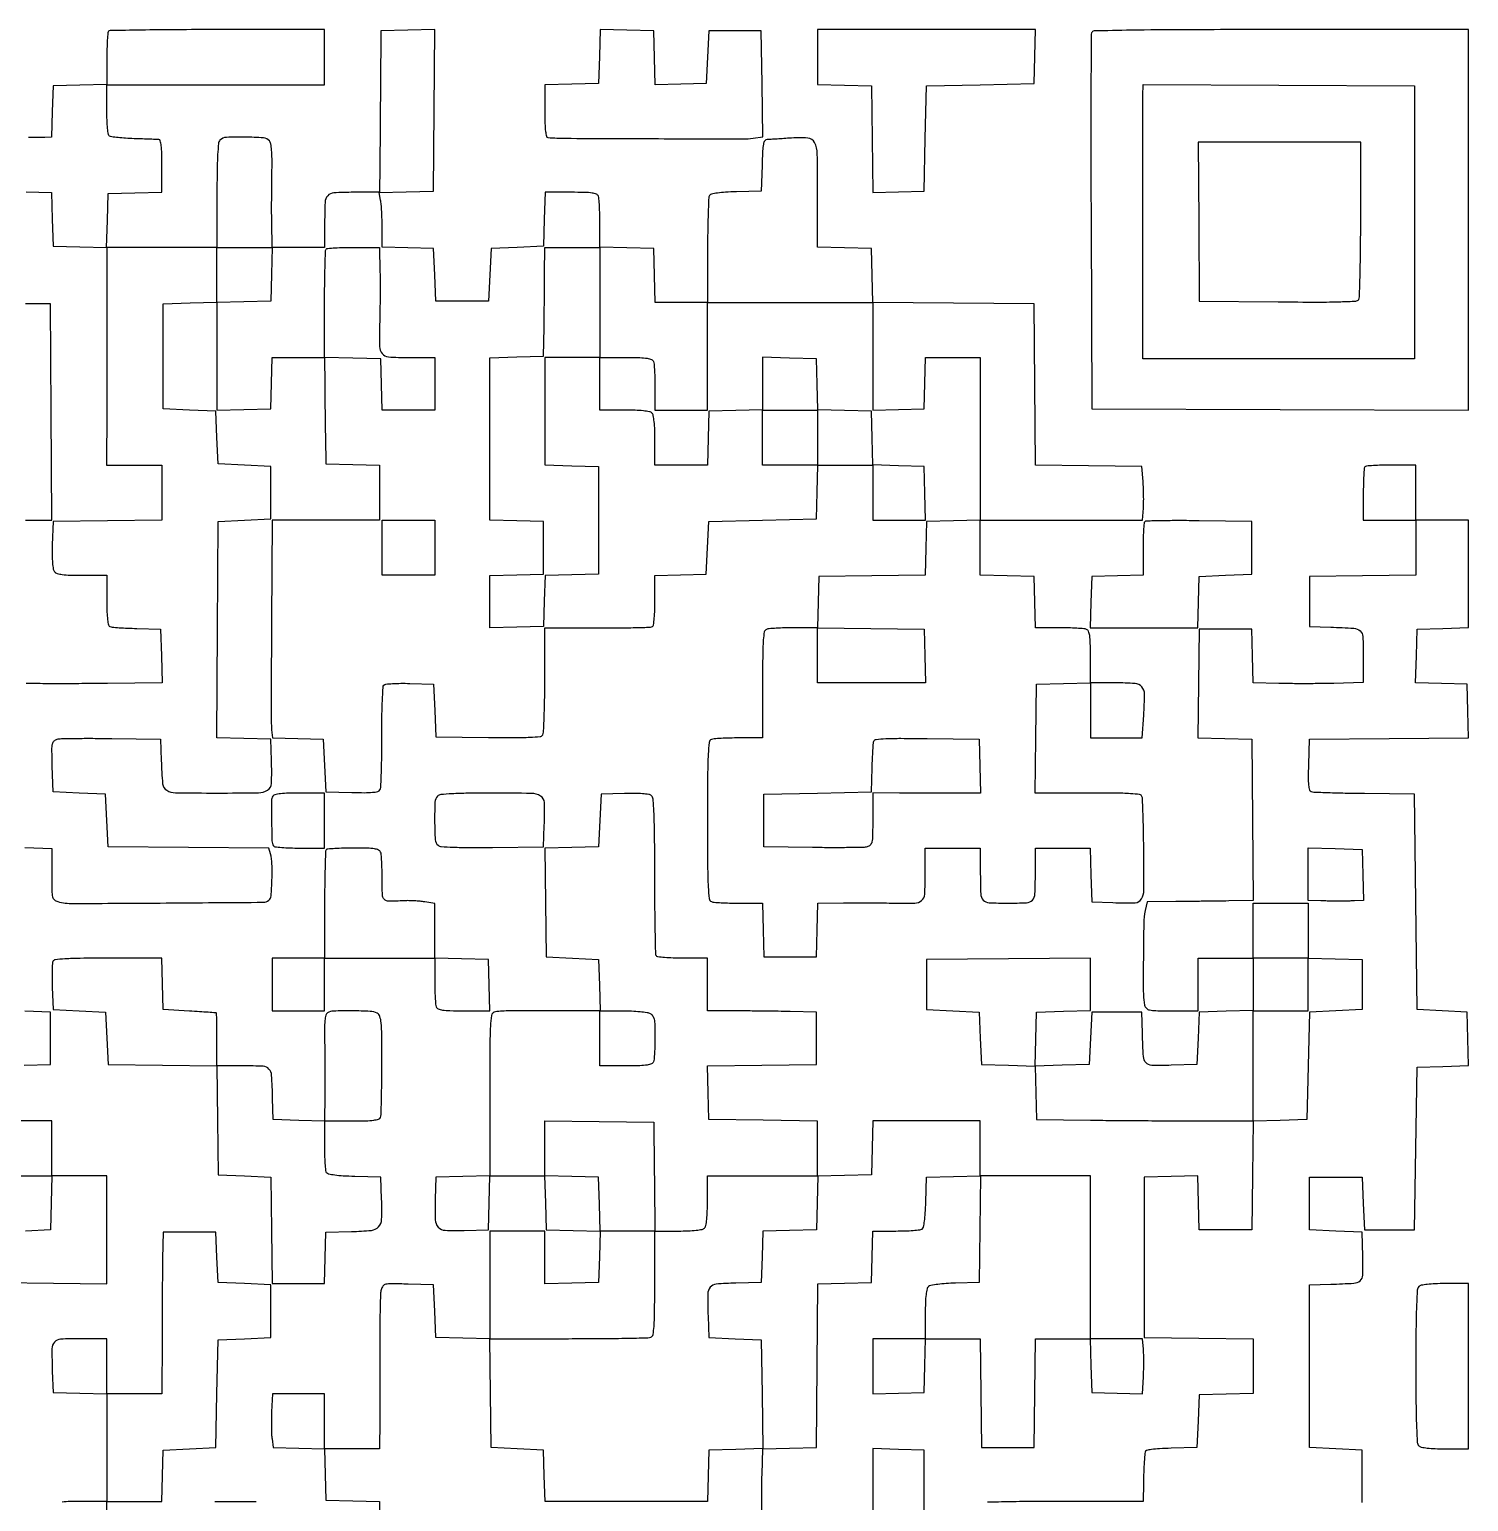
# Model space of a CAD drawing. Extents: x 179 to 1071, y 112 to 1107.
# Drawn here: x 496 to 1071, y 519 to 1107 of the extents above; entities that cross this region are included whole.
import ezdxf

# ---------------------------------------------------------------- set-up
doc = ezdxf.new("R2010")
doc.units = 0

msp = doc.modelspace()

# ---------------------------------------------------------------- linework, layer by layer
for points in [[(494.25, 780.185662), (505, 779.871323), (505, 769.54407, 0.003615), (505.047999, 762.905402, 0.050281), (505.322408, 760.528448, 0.159917), (506.027031, 759.332881, 0.119358), (507.390998, 758.616714, 0.06242), (513.435152, 757.880389, 0.000854), (550.684097, 758.07257, 0.000347), (589.465425, 758.365849, 0.172807), (591.736158, 759.195994, 0.203162), (592.624922, 760.914868, 0.010496), (592.977791, 767.284368, 0.01687), (592.981697, 773.641472, 0.05725), (592.373298, 777.736296), (591.773905, 779.972592), (559.636952, 780.236296), (527.5, 780.5), (527, 791), (526.5, 801.5), (516, 802), (505.5, 802.5), (505.215323, 812.722245, -0.003551), (505.079402, 819.275298, -0.049294), (505.279857, 821.631456, -0.160964), (505.928278, 822.811162, -0.127702), (507.215323, 823.505956, -0.054764), (508.826644, 823.719172, -0.002348), (514.557001, 823.819151, -0.003993), (521.36337, 823.85157, -0.002831), (529, 823.783711), (548.5, 823.5), (548.75078, 815, 0.014665), (549.302091, 805.638585, 0.243089), (550.922873, 803.082347, 0.129624), (554.426033, 802.109128, 0.003292), (571, 802, 0.003629), (587.591066, 802.120423, 0.131577), (591.233635, 803.152758, 0.255318), (592.802542, 805.811984, 0.016943), (592.795054, 815), (592.5, 823.5), (581.739403, 823.783939), (570.978806, 824.067878), (571.239403, 867.283939), (571.5, 910.5), (582, 911), (592.5, 911.5), (592.5, 922), (592.5, 932.5), (582, 933), (571.5, 933.5), (571, 944), (570.5, 954.5), (560, 955), (549.5, 955.5), (549.5, 976.5), (549.5, 997.5), (560.25, 997.783832), (571, 998.067663), (571, 976.5), (571, 954.932337), (581.75, 955.216168), (592.5, 955.5), (592.784983, 965.75), (593.069966, 976), (603.534983, 976), (614, 976), (614.074274, 965.25, 0.00076), (614.115378, 960.373532, 0.000454), (614.178349, 954.573437, 0.000454), (614.251555, 948.797094, 0.000788), (614.324274, 944), (614.5, 933.5), (625.25, 933.216168), (636, 932.932337), (636, 921.966168), (636, 911), (614.562265, 911), (593.124529, 911), (592.812265, 870.75, 0.000881), (592.718374, 855.093247, 0.001307), (592.696143, 841.378684, 0.000565), (592.721041, 829.653456, 0.026712), (592.855458, 827.283819), (593.210916, 824.067638), (603.355458, 823.783819), (613.5, 823.5), (614, 813), (614.5, 802.5), (624.918214, 802.21316, 0.006377), (629.958815, 802.138692, 0.022737), (633.181795, 802.27881, 0.032198), (635.272549, 802.601833, 0.202065), (636.135366, 803.21316, 0.128572), (636.45473, 804.24605, 0.002408), (636.679175, 809.952214, 0.005723), (636.833545, 816.648163, 0.003777), (636.864719, 824.347567, -0.004279), (636.904152, 832.153117, -0.007084), (637.087121, 838.738636, -0.002872), (637.351164, 844.27138, -0.185062), (637.737215, 845.137215, -0.172792), (638.497702, 845.498209, -0.009513), (641.16685, 845.717475, -0.013829), (644.415862, 845.832159, -0.0096), (648.089648, 845.789648), (657.5, 845.5), (658, 835), (658.5, 824.5), (679.428109, 824.22917, 0.002701), (689.928451, 824.150006, 0.012029), (696.091209, 824.285113, 0.012869), (700.095412, 824.572759, 0.230932), (701.162796, 825.22917, 0.130571), (701.48776, 826.258285, 0.002224), (701.73694, 832.22474, 0.005516), (701.920445, 839.211471, 0.003622), (701.984687, 847.259306), (702, 868.018613), (723.010688, 867.956895, 0.002732), (731.135319, 867.977422, 0.004248), (738.140097, 868.092914, 0.001355), (744.192062, 868.260544, 0.131544), (745.010688, 868.506606, 0.225788), (745.404309, 869.116549, 0.008794), (745.709602, 871.846322, 0.014134), (745.928403, 875.180906, 0.009314), (746, 879.024034), (746, 888.930034), (756.25, 889.215017), (766.5, 889.5), (767, 900), (767.5, 910.5), (789, 911), (810.5, 911.5), (810.783832, 922.25), (811.067663, 933), (822.033832, 933), (833, 933), (833, 922), (833, 911), (843.533832, 911), (854.067663, 911), (853.783832, 921.75), (853.5, 932.5), (843.283481, 932.784613), (833.066961, 933.069227), (832.783481, 943.784613), (832.5, 954.5), (821.784613, 954.783481), (811.069227, 955.066961), (810.784613, 965.283481), (810.5, 975.5), (799.75, 975.783832), (789, 976.067663), (789, 965.567663), (789, 955.067663), (778.25, 954.783832), (767.5, 954.5), (767.216168, 943.75), (766.932337, 933), (756.466168, 933), (746, 933), (746, 942.8, 0.008695), (745.925705, 947.071747, 0.018472), (745.688776, 950.369558, 0.019349), (745.328068, 952.799696, 0.150969), (744.8, 953.8, 0.150969), (743.799696, 954.328068, 0.019349), (741.369558, 954.688776, 0.018472), (738.071747, 954.925705, 0.008695), (733.8, 955), (724, 955), (724, 965.5), (724, 976), (734.393011, 976, -0.005351), (739.960143, 975.940414, -0.030363), (742.913621, 975.69735, -0.063068), (744.601595, 975.23239, -0.205218), (745.393011, 974.418213, -0.070946), (745.631778, 973.373807, -0.006338), (745.821697, 970.68135, -0.008159), (745.955669, 967.449196, -0.006277), (746, 963.918213), (746, 955), (756.5, 955), (767, 955), (767, 976.5), (767, 998), (800, 998), (833, 998), (833, 976.465017), (833, 954.930034), (843.25, 955.215017), (853.5, 955.5), (853.784983, 965.75), (854.069966, 976), (865.034983, 976), (876, 976), (876, 943.533832), (876, 911.067663), (865.25, 910.783832), (854.5, 910.5), (854.216369, 899.76979), (853.932738, 889.03958), (832.716369, 888.76979), (811.5, 888.5), (811.215017, 878.25), (810.930034, 868), (801.546804, 868, 0.005972), (797.837646, 867.955693, 0.007853), (794.455249, 867.821697, 0.005943), (791.637304, 867.632084, 0.071958), (790.581787, 867.393011, 0.258697), (789.696146, 866.337463, 0.030015), (789.275578, 863.164693, 0.015901), (789.049566, 857.514173, 0.002045), (789, 845.393011), (789, 824), (779.581787, 824, 0.005951), (775.859224, 823.955695, 0.007831), (772.465525, 823.821697, 0.005915), (769.638111, 823.632106, 0.07203), (768.581787, 823.393011, 0.27879), (767.655914, 822.201553, 0.017014), (767.267215, 817.518878, 0.010928), (767.046594, 809.330931, 0.001271), (767, 791, 0.001271), (767.046594, 772.669069, 0.010928), (767.267215, 764.481122, 0.017014), (767.655914, 759.798447, 0.27879), (768.581787, 758.606989, 0.07196), (769.63733, 758.367915, 0.005942), (772.455587, 758.178303, 0.007852), (775.838356, 758.044307, 0.005972), (779.547956, 758), (788.932337, 758), (789.216168, 747.25), (789.5, 736.5), (800, 736.5), (810.5, 736.5), (810.783832, 747.25), (811.067663, 758), (821.283832, 758.122144, -0.002581), (825.861247, 758.153241, -0.001642), (831.190063, 758.144442, -0.001649), (836.418752, 758.101401, -0.003059), (840.661065, 758.02653, 0.010085), (849.80882, 757.99364, 0.175952), (852.543901, 759.038504, 0.20304), (853.774095, 761.540908, 0.01407), (854, 769.567388), (854, 780), (865, 780), (876, 780), (876, 769.606989, 0.010922), (876.173683, 761.656506, 0.180645), (877.191322, 759.25706, 0.192687), (879.507656, 758.190439, 0.012707), (887, 758, 0.012707), (894.492344, 758.190439, 0.192687), (896.808678, 759.25706, 0.180645), (897.826317, 761.656506, 0.010922), (898, 769.606989), (898, 780), (908.966168, 780), (919.932337, 780), (920.216168, 769.25), (920.5, 758.5), (929, 758.204946, 0.016478), (937.870605, 758.18946, 0.257238), (940.392817, 759.683458, 0.13273), (941.345629, 763.145677, 0.003564), (941.305907, 779.089201, 0.002364), (941.193543, 786.920554, 0.003567), (941.01475, 793.740753, 0.001426), (940.803212, 799.582667, 0.082024), (940.587292, 800.633117, 0.275108), (939.652686, 801.3697, 0.016815), (935.971226, 801.727538, 0.013351), (930.006532, 801.945754, 0.002467), (919.011882, 802), (897.960995, 802), (898.230498, 823.75), (898.5, 845.5), (909.25, 845.783832), (920, 846.067663), (920, 835.033832), (920, 824), (930.351979, 824), (940.703958, 824), (941.297854, 833.166875, 0.014611), (941.593835, 841.506191, 0.184466), (940.509222, 844.400235, 0.197294), (937.805462, 845.732437, 0.017058), (929.964816, 846), (920, 846), (920, 856.393011, 0.005351), (919.940414, 861.960143, 0.030363), (919.69735, 864.913621, 0.063068), (919.23239, 866.601595, 0.205218), (918.418213, 867.393011, 0.071958), (917.362696, 867.632084, 0.005943), (914.544751, 867.821697, 0.007853), (911.162354, 867.955693, 0.005972), (907.453196, 868), (898.069966, 868), (897.784983, 878.25), (897.5, 888.5), (886.75, 888.783832), (876, 889.067663), (876, 900.033832), (876, 911), (908.403487, 911), (940.806973, 911), (941.153487, 915.75, 0.014642), (941.251364, 917.99658, 0.007134), (941.251337, 920.867188, 0.007069), (941.166383, 923.856091, 0.010147), (941, 926.5), (940.5, 932.5), (919.263827, 932.769847), (898.027654, 933.039695), (897.763827, 965.269847), (897.5, 997.5), (865.283692, 997.763809), (833.067383, 998.027617), (832.783692, 1008.763809), (832.5, 1019.5), (821.75, 1019.783832), (811, 1020.067663), (811, 1040.998648, 0.004455), (810.852978, 1057.49917, 0.112131), (809.780145, 1061.861422, 0.267289), (807.030517, 1063.678457, 0.03408), (799.66069, 1063.630193, -0.00103), (796.793287, 1063.421591, -0.001243), (794.099667, 1063.237938, -0.001055), (791.830899, 1063.093728, -0.008461), (790.784983, 1063.047212, 0.24171), (789.87303, 1062.546823, 0.101039), (789.32025, 1061.214311, 0.03637), (788.999864, 1058.537697, 0.004657), (788.784983, 1052.75), (788.5, 1042.5), (778.535034, 1042.211195, 0.00836), (774.199826, 1042.012968, 0.019108), (770.944063, 1041.684251, 0.01918), (768.589, 1041.262532, 0.199883), (767.800347, 1040.711195, 0.131294), (767.489938, 1039.725297, 0.002049), (767.252233, 1033.760476, 0.005289), (767.076871, 1026.790108, 0.003459), (767.015313, 1018.75), (767, 998), (756.533832, 998), (746.067663, 998), (745.783832, 1008.75), (745.5, 1019.5), (734.75, 1019.783832), (724, 1020.067663), (724, 1029.452044, 0.005972), (723.955693, 1033.161644, 0.007852), (723.821697, 1036.544413, 0.005942), (723.632085, 1039.36267, 0.07196), (723.393011, 1040.418213, 0.20495), (722.602718, 1041.232073, 0.063217), (720.919034, 1041.697178, 0.030446), (717.973908, 1041.940349, 0.005377), (712.426843, 1042), (702.067663, 1042), (701.783832, 1031.25), (701.5, 1020.5), (691, 1020), (680.5, 1019.5), (680, 1009), (679.5, 998.5), (669, 998.5), (658.5, 998.5), (658, 1009), (657.5, 1019.5), (647.25, 1019.784983), (637, 1020.069966), (637, 1027.909983, 0.00703), (636.954607, 1031.138158, 0.00709), (636.818464, 1034.354674, 0.006945), (636.621269, 1037.152248, 0.028291), (636.382006, 1038.839971), (635.764011, 1041.929943), (646.632006, 1042.214971), (657.5, 1042.5), (657.763898, 1074.783973), (658.027796, 1107.067945), (647.263898, 1106.783973), (636.5, 1106.5), (636.327916, 1084.5, 0.000009), (636.256319, 1075.325425, 0.000008), (636.183494, 1065.951563, 0.000008), (636.119162, 1057.634641, 0.000029), (636.077916, 1052.25), (636, 1042), (625.616631, 1042, 0.013409), (617.681693, 1041.787158, 0.202173), (615.25129, 1040.605326, 0.171913), (614.196811, 1037.955456, 0.009167), (614.013655, 1028.75), (614, 1020), (603.5, 1020), (593, 1020), (592.884747, 1030.25, -0.002516), (592.855752, 1034.918242, -0.001473), (592.865636, 1040.509081, -0.001473), (592.908486, 1046.102848, -0.002504), (592.981535, 1050.780914, 0.007851), (593.004389, 1055.425844, 0.018684), (592.838241, 1058.874158, 0.021773), (592.515866, 1061.358379, 0.130772), (591.974344, 1062.530914, 0.204153), (589.632022, 1063.736395, 0.014732), (582.189679, 1064.057121, 0.015297), (574.756402, 1063.930863, 0.186577), (572.2, 1062.8, 0.175156), (571.608073, 1061.538104, 0.00933), (571.278846, 1057.045513, 0.010454), (571.062069, 1050.593081, 0.003169), (571, 1040.8), (571, 1020), (548.966168, 1020), (526.932337, 1020), (527.216168, 1030.75), (527.5, 1041.5), (538.25, 1041.783832), (549, 1042.067663), (549, 1052.533832, 0.006031), (548.939387, 1057.55861, 0.023504), (548.718545, 1060.658449, 0.034273), (548.357355, 1062.571143, 0.326457), (547.75, 1063.066863, 0.004035), (546.906753, 1063.105147, 0.000236), (544.335883, 1063.199874, 0.000357), (541.274643, 1063.309035, 0.000263), (537.882795, 1063.425774, -0.007111), (534.499435, 1063.588642, -0.009772), (531.464135, 1063.83769, -0.006859), (528.947153, 1064.128751, -0.106583), (528.132795, 1064.417928, -0.213726), (527.632486, 1065.155373, -0.017235), (527.296095, 1067.533453, -0.018308), (527.070244, 1070.780494, -0.008208), (527, 1075.059017), (527, 1085), (570.5, 1085), (614, 1085), (614, 1096), (614, 1107), (571.166667, 1107, 0.001457), (554.696641, 1106.952, 0.002374), (540.719792, 1106.804167, 0.000321), (528.30979, 1106.606002, 0.194599), (527.666667, 1106.333333, 0.178489), (527.399823, 1105.754766, 0.004541), (527.195833, 1102.837021, 0.009138), (527.048278, 1099.362473, 0.006042), (527, 1095.367165), (527, 1085.067663), (516.25, 1084.783832), (505.5, 1084.5), (505.215017, 1074.25), (504.930034, 1064), (502.215017, 1063.889082, -0.008777), (500.753817, 1063.855063, -0.002245), (498.388161, 1063.852143, -0.002287), (495.687665, 1063.873285, -0.002319)], [(494.716519, 1042.215387), (504.933039, 1041.930773), (505.216519, 1031.215387), (505.5, 1020.5), (516.25, 1020.216168), (527, 1019.932337), (527.035641, 998.216168, -0.000383), (527.044287, 988.327994, -0.000225), (527.040241, 976.490062, -0.000225), (527.025552, 964.648917, -0.000382), (527.001252, 954.75), (526.931222, 933), (537.965611, 933), (549, 933), (549, 922.019502), (549, 911.039005), (527.25, 910.769502), (505.5, 910.5), (505.211141, 901.149285, 0.009044), (505.15859, 897.042317, 0.018924), (505.296386, 893.849829, 0.020746), (505.587315, 891.486141, 0.132968), (506.083586, 890.399285, 0.154085), (507.124417, 889.728754, 0.035127), (509.205854, 889.314808, 0.024181), (512.346734, 889.070162, 0.007345), (517.122445, 889), (527, 889), (527, 878.968615, 0.006984), (527.065487, 874.280355, 0.022626), (527.29298, 871.177189, 0.029057), (527.656872, 869.137167, 0.24825), (528.25, 868.462646, 0.070252), (529.124139, 868.2648, 0.00389), (531.923437, 868.055787, 0.005952), (535.269874, 867.872067, 0.004315), (539, 867.744031), (548.5, 867.5), (548.783453, 856.787362), (549.066905, 846.074723), (527.283453, 845.787362, -0.00171), (518.156133, 845.698169, -0.00156), (508.745133, 845.667747, -0.001559), (500.335845, 845.693022, -0.005073), (494.763809, 845.783692)], [(1028.5, 518.5), (1028.5, 539.5), (1018, 540), (1007.5, 540.5), (1007.5, 573), (1007.5, 605.5), (1016, 605.75078, 0.007407), (1025.287624, 606.162575, 0.164603), (1027.755937, 607.163948, 0.211842), (1028.805484, 609.384081, 0.013373), (1028.785874, 616.778056), (1028.5, 626.5), (1018, 627), (1007.5, 627.5), (1007.5, 638), (1007.5, 648.5), (1018, 648.5), (1028.5, 648.5), (1029, 638), (1029.5, 627.5), (1039.5, 627.5), (1049.5, 627.5), (1050, 660), (1050.5, 692.5), (1060.783473, 692.785353), (1071.066946, 693.070705), (1070.783473, 703.785353), (1070.5, 714.5), (1060.5, 715), (1050.5, 715.5), (1050, 758.5), (1049.5, 801.5), (1029.5, 801.741775, -0.002215), (1021.742239, 801.869928, -0.003359), (1014.997478, 802.056567, -0.001283), (1009.207524, 802.270591, -0.081422), (1008.214819, 802.473891, -0.247519), (1007.597839, 803.175896, -0.035779), (1007.275784, 805.119435, -0.023977), (1007.137138, 808.216258, -0.006141), (1007.214819, 813.232115), (1007.5, 823.5), (1039.283689, 823.764093), (1071.067378, 824.028186), (1070.783689, 834.764093), (1070.5, 845.5), (1060.216527, 845.785353), (1049.933054, 846.070705), (1050.216527, 856.785353), (1050.5, 867.5), (1060.75, 867.784983), (1071, 868.069966), (1071, 889.534983), (1071, 911), (1060.5, 911), (1050, 911), (1050, 922), (1050, 933), (1040.166667, 933, 0.006327), (1036.350087, 932.951706, 0.009526), (1033.026042, 932.804167, 0.004912), (1030.241448, 932.599886, 0.177413), (1029.666667, 932.333333, 0.178563), (1029.399803, 931.754503, 0.004516), (1029.195833, 928.827083, 0.009111), (1029.048276, 925.341612, 0.006022), (1029, 921.333333), (1029, 911), (1039.5, 911), (1050, 911), (1050, 900.019888), (1050, 889.039775), (1028.75, 888.769888), (1007.5, 888.5), (1007.5, 878.5), (1007.5, 868.5), (1016, 868.24922, -0.007898), (1025.240319, 867.830436, -0.169613), (1027.721607, 866.789794, -0.200324), (1028.814048, 864.482718, -0.011706), (1029, 856.541488), (1029, 846.121081), (1017.25, 845.81054, -0.003816), (1012.00779, 845.712023, -0.002482), (1005.950463, 845.674497, -0.002495), (1000.038561, 845.696723, -0.004748), (995.283492, 845.783492), (985.066984, 846.066984), (984.783492, 856.783492), (984.5, 867.5), (974, 867.5), (963.5, 867.5), (963.230592, 845.784029), (962.961185, 824.068057), (973.730592, 823.784029), (984.5, 823.5), (984.763853, 791.25), (985.027706, 759), (975.263853, 758.868845, -0.000272), (970.704588, 758.81008, -0.00014), (965.003842, 758.741305, -0.00014), (959.143038, 758.673884, -0.000212), (954.0471, 758.618845), (942.5942, 758.5), (941.870494, 755, 0.046287), (941.307609, 749.967755, 0.00326), (941.132298, 735.790344, 0.002726), (941.12665, 721.406847, 0.060284), (941.649915, 717.258714, 0.134095), (942.364362, 715.98893, 0.148176), (943.599921, 715.317978, 0.047114), (946.055328, 715.048998, 0.003738), (952.608408, 715), (963, 715), (963, 725.5), (963, 736), (974, 736), (985, 736), (985, 725.533832), (985, 715.067663), (974.25, 714.783832), (963.5, 714.5), (963, 704), (962.5, 693.5), (952.277755, 693.215323, -0.012089), (944.474513, 693.186732, -0.207027), (942.198021, 694.227472, -0.170037), (941.167898, 696.685433, -0.007628), (940.75078, 706), (940.5, 714.5), (930.5, 714.5), (920.5, 714.5), (920, 704), (919.5, 693.5), (908.715822, 693.215822), (897.931643, 692.931643), (898.215822, 703.715822), (898.5, 714.5), (909.25, 714.783832), (920, 715.067663), (920, 725.547496), (920, 736.027329), (887.25, 735.763664), (854.5, 735.5), (854.5, 725.5), (854.5, 715.5), (865, 715), (875.5, 714.5), (876, 704), (876.5, 693.5), (887.216508, 693.216508), (897.933016, 692.933016), (898.216508, 682.216508), (898.5, 671.5), (920, 671.277664, 0.000721), (929.80598, 671.190409, 0.000419), (941.579166, 671.112513, 0.000419), (953.377957, 671.054233, 0.000708), (963.269502, 671.027664), (985.039005, 671), (984.769502, 649.25), (984.5, 627.5), (974, 627.5), (963.5, 627.5), (963.215829, 638.283485), (962.931657, 649.06697), (952.215829, 648.783485), (941.5, 648.5), (941.5, 616.5), (941.5, 584.5), (963.25, 584.230498), (985, 583.960995), (985, 573.014329), (985, 562.067663), (974.25, 561.783832), (963.5, 561.5), (963, 551), (962.5, 540.5), (952.25, 540.215017, 0.00691), (947.549079, 540.019269, 0.021984), (944.420839, 539.707303, 0.026625), (942.368684, 539.298578, 0.310698), (941.858431, 538.715017, 0.00737), (941.600853, 536.179806, 0.007856), (941.424381, 533.691472, 0.005868), (941.292666, 530.655166, 0.002007), (941.171044, 526.25), (941, 519), (910.081787, 519, 0.001834), (898.117215, 518.956121, 0.002835), (887.78115, 518.821697, 0.00089), (878.829518, 518.63857, 0.086256)], [(788.712714, 513.320052, -0.002556), (788.674861, 519.206166, -0.002565), (788.696928, 524.997327, -0.0047), (788.783492, 529.716508), (789.066984, 539.933016), (799.783492, 540.216508), (810.5, 540.5), (810.763621, 573.216306), (811.027242, 605.932613), (821.763621, 606.216306), (832.5, 606.5), (832.784983, 616.75), (833.069966, 627), (842.284983, 627.015313, 0.007727), (845.903063, 627.077243, 0.010646), (849.148877, 627.252233, 0.007543), (851.837584, 627.495518, 0.115711), (852.711195, 627.800347, 0.199883), (853.262532, 628.589, 0.01918), (853.684251, 630.944063, 0.019108), (854.012968, 634.199826, 0.00836), (854.211195, 638.535034), (854.5, 648.5), (865.269987, 648.784034), (876.039973, 649.068069), (875.769987, 627.784034), (875.5, 606.5), (866.054124, 606.209882, 0.010217), (862.34104, 606.019842, 0.013854), (858.999888, 605.687053, 0.010763), (856.259099, 605.277004, 0.131421), (855.304124, 604.837437, 0.163434), (854.69658, 603.855494, 0.027915), (854.310401, 601.661716, 0.021862), (854.07111, 598.465038, 0.00775), (854, 593.877555), (854, 584), (843.5, 584), (833, 584), (833, 572.965017), (833, 561.930034), (843.25, 562.215017), (853.5, 562.5), (853.783832, 573.25), (854.067663, 584), (865.014329, 584), (875.960995, 584), (876.230498, 562.25), (876.5, 540.5), (887, 540.5), (897.5, 540.5), (897.769502, 562.25), (898.039005, 584), (908.985671, 584), (919.932337, 584), (920.216168, 573.25), (920.5, 562.5), (930.663167, 562.215976), (940.826333, 561.931951), (941.163167, 568.715976, 0.007051), (941.266493, 571.624672, 0.005666), (941.298039, 574.75563, 0.00573), (941.261227, 577.65032, 0.014539), (941.149306, 579.75), (940.798613, 584), (930.399306, 584), (920, 584), (920, 616.5), (920, 649), (898, 649), (876, 649), (876, 660), (876, 671), (854.533832, 671), (833.067663, 671), (832.783832, 660.25), (832.5, 649.5), (821.75, 649.216168), (811, 648.932337), (811, 659.946666), (811, 670.960995), (789.25, 671.230498), (767.5, 671.5), (767.216367, 682.230404), (766.932734, 692.960808), (788.716367, 693.230404), (810.5, 693.5), (810.5, 704), (810.5, 714.5), (800, 714.703106, 0.001261), (795.168766, 714.784374, 0.000701), (789.279688, 714.860325, 0.000699), (783.319391, 714.920497, 0.001132), (778.25, 714.953106), (767, 715), (767, 725.5), (767, 736), (757.059017, 736, -0.008506), (753.208773, 736.065508, -0.012988), (749.8739, 736.265839, -0.007508), (747.125598, 736.544337, -0.229195), (746.558724, 736.904983, -0.133783), (746.330172, 737.677671, -0.000552), (746.146085, 746.65702, -0.002684), (746.002748, 756.874902, -0.001681), (745.93941, 768.83258, 0.001699), (745.853785, 784.893451, 0.008695), (745.620872, 793.8089, 0.00858), (745.271879, 799.554389, 0.202774), (744.540419, 800.966455, 0.137223), (743.50431, 801.429131, 0.017616), (741.06205, 801.703841, 0.017599), (737.844074, 801.837752, 0.00932), (733.850715, 801.788859), (724.5, 801.5), (724, 791), (723.5, 780.5), (712.730592, 780.215971), (701.961185, 779.931943), (702.230592, 758.215971), (702.5, 736.5), (713, 736), (723.5, 735.5), (723.784983, 725.25), (724.069966, 715), (713.284983, 714.937986, -0.001272), (708.462606, 714.922527, -0.000818), (702.868621, 714.927974, -0.000822), (697.393668, 714.951252, -0.001543), (692.969899, 714.990985, 0.006585), (689.194514, 714.986822, 0.008533), (685.734044, 714.87834, 0.006692), (682.851551, 714.700008, 0.072938), (681.719899, 714.446009, 0.271102), (680.697182, 713.168062, 0.023353), (680.268386, 708.839431, 0.011886), (680.04378, 700.896243, 0.001124), (680, 681.426843), (680, 649.067663), (669.25, 648.783832), (658.5, 648.5), (658.211167, 639.756819, 0.015911), (658.201271, 631.543687, 0.1808), (659.409662, 628.590099, 0.196684), (662.209766, 627.284495, 0.019336), (669.804214, 627.214442), (679.5, 627.5), (679.783832, 638.25), (680.067663, 649), (691, 649), (701.932337, 649), (702.216168, 638.25), (702.5, 627.5), (713.284606, 627.215817), (724.069211, 626.931635), (723.784606, 616.715817), (723.5, 606.5), (712.75, 606.216168), (702, 605.932337), (702, 616.466168), (702, 627), (691, 627), (680, 627), (680, 605.466168), (680, 583.932337), (669.25, 584.216168), (658.5, 584.5), (658, 595), (657.5, 605.5), (647.366864, 605.783693, 0.003382), (640.685242, 605.925531, 0.054443), (638.4427, 605.713389, 0.177877), (637.312726, 605.012533, 0.104794), (636.606351, 603.567712, 0.052566), (636.360392, 601.83328, 0.002677), (636.186724, 596.137637, 0.004251), (636.07391, 589.35317, 0.003067), (636.058834, 581.784019, -0.000517), (636.084334, 573.576369, -0.000432), (636.094866, 564.859993, -0.000436), (636.090662, 556.886522, -0.001191), (636.069348, 551.25), (636, 540), (625, 540), (614, 540), (614, 551), (614, 562), (603.579004, 562), (593.158008, 562), (592.829004, 554.719331, 0.007915), (592.739766, 551.67743, 0.007351), (592.74352, 548.558243, 0.007353), (592.828454, 545.784514, 0.024459), (593, 543.969331), (593.5, 540.5), (603.715399, 540.215399), (613.930798, 539.930798), (614.215399, 529.715399), (614.5, 519.5), (625.25, 519.216168), (636, 518.932337), (636, 507.966168)], [(527, 508), (527, 519), (537.965017, 519), (548.930034, 519), (549.215017, 529.25), (549.5, 539.5), (560, 540), (570.5, 540.5), (571, 562), (571.5, 583.5), (582, 584), (592.5, 584.5), (592.5, 595), (592.5, 605.5), (582, 606), (571.5, 606.5), (571, 616.5), (570.5, 626.5), (560, 626.5), (549.5, 626.5), (549.296894, 616, 0.002228), (549.21541, 610.526299, 0.000669), (549.139675, 602.195312, 0.000671), (549.079753, 592.847196, 0.000728), (549.046894, 583.75), (549, 562), (538, 562), (527, 562), (527, 573), (527, 584), (516.519052, 584, 0.01319), (508.49751, 583.788355, 0.203196), (506.066531, 582.602972, 0.179688), (505.071849, 579.965089, 0.009927), (505.204946, 571), (505.5, 562.5), (516.25, 562.216168), (527, 561.932337), (527, 540.466168), (527, 519), (517.122445, 519, 0.007345), (512.346734, 518.929838, 0.024181), (509.205854, 518.685192, 0.035127)], [(586.661552, 518.79092, 0.004628), (570.2164, 518.74704)]]:
    msp.add_lwpolyline(points, format="xyb")
for points in [[(723.784171, 1096.283485), (723.5, 1085.5), (712.75, 1085.216168), (702, 1084.932337), (702, 1074.466168, 0.006083), (702.061002, 1069.452022, 0.023348), (702.282349, 1066.340535, 0.033497), (702.643374, 1064.407913, 0.319204), (703.25, 1063.895724, 0.019606), (710.414424, 1063.580132, 0.000431), (745.16825, 1063.442751, 0.000247), (781.100814, 1063.349459, 0.036124), (785.269622, 1063.642235), (789.039244, 1064.182426), (788.769622, 1085.341213), (788.5, 1106.5), (778, 1106.5), (767.5, 1106.5), (767, 1096), (766.5, 1085.5), (756.284183, 1085.215394), (746.068365, 1084.930789), (745.784183, 1095.715394), (745.5, 1106.5), (734.784171, 1106.783485), (724.068343, 1107.06697)], [(920.460009, 1105.75, 0.090591), (920.266358, 1104.709509, 0.000109), (920.198937, 1082.982812, 0.000984), (920.176611, 1058.652573, 0.000605), (920.241394, 1030), (920.5, 955.5), (995.75, 955.243674), (1071, 954.987348), (1071, 1030.993674), (1071, 1107), (995.968615, 1107, 0.000668), (957.448289, 1106.948566, 0.003471), (936.19131, 1106.744245, 0.001205), (921.475143, 1106.465155, 0.305157)], [(1049.5, 1030), (1049.5, 975.5), (995.211905, 975.5), (940.92381, 975.5), (940.942857, 1025.75, -0.000032), (940.951538, 1045.331386, -0.000047), (940.961905, 1062.563467, -0.000022), (940.972765, 1077.239555, -0.00086), (940.980952, 1080.508612), (941, 1085.017225), (995.25, 1084.758612), (1049.5, 1084.5)], [(963.235953, 1030.25), (963.5, 998.5), (994.93202, 998.235498, 0.001697), (1010.901959, 998.155315, 0.00816), (1019.995146, 998.288929, 0.006635), (1026.009704, 998.555446, 0.241447), (1027.166708, 999.235498, 0.134731), (1027.492293, 1000.296498, 0.001088), (1027.738089, 1009.161365, 0.003824), (1027.920853, 1019.372002, 0.002438), (1027.984687, 1031.25), (1028, 1062), (995.485953, 1062), (962.971906, 1062)], [(636.140402, 1010.25, -0.003132), (636.176726, 1005.785249, -0.001784), (636.167568, 1000.38764, -0.001781), (636.119598, 994.953713, -0.002948), (636.035722, 990.367499, 0.008821), (635.970685, 980.425868, 0.16786), (637.002169, 977.54403, 0.21158), (639.516119, 976.243381, 0.015111), (647.567388, 976), (658, 976), (658, 965.5), (658, 955), (647.534983, 955), (637.069966, 955), (636.784983, 965.25), (636.5, 975.5), (625.25, 975.782751), (614, 976.065502), (614, 997.366084, -0.002928), (614.048092, 1005.57949, -0.004657), (614.195833, 1012.605454, -0.001225), (614.396113, 1018.711385, -0.18977), (614.666667, 1019.333333, -0.178563), (615.245497, 1019.600197, -0.004516), (618.172917, 1019.804167, -0.009111), (621.658388, 1019.951724, -0.006022), (625.666667, 1020), (636, 1020)], [(724, 998), (724, 976), (713, 976), (702, 976), (702, 954.533832), (702, 933.067663), (712.75, 932.783832), (723.5, 932.5), (723.5, 911), (723.5, 889.5), (712.784613, 889.216519), (702.069227, 888.933039), (701.784613, 878.716519), (701.5, 868.5), (690.75, 868.216168), (680, 867.932337), (680, 878.432337), (680, 888.932337), (690.75, 889.216168), (701.5, 889.5), (701.5, 900), (701.5, 910.5), (690.75, 910.783832), (680, 911.067663), (680, 943.5), (680, 975.932337), (690.75, 976.216168), (701.5, 976.5), (701.679933, 988, 0.000633), (701.753963, 993.148269, 0.000405), (701.827593, 999.132812, 0.000406), (701.89025, 1004.998777, 0.000758), (701.929933, 1009.75), (702, 1020), (713, 1020), (724, 1020)], [(941.686013, 910.35268, 0.177828), (941.411611, 909.759721, 0.004768), (941.201516, 906.843043, 0.009377), (941.049689, 903.364532, 0.006217), (941, 899.368316), (941, 889.069966), (930.75, 888.784983), (920.5, 888.5), (920.215017, 878.25), (919.930034, 868), (941.430034, 868), (962.930034, 868), (963.215017, 878.25), (963.5, 888.5), (974, 889), (984.5, 889.5), (984.5, 900), (984.5, 910.5), (963.436013, 910.769346, 0.003085), (955.311969, 910.823103, 0.004901), (948.358056, 910.758056, 0.001338), (942.324385, 910.626314, 0.192551)], [(875.783832, 812.75), (876.067663, 802), (865.283832, 801.941569, -0.001249), (860.377039, 801.927243, -0.000735), (854.509938, 801.933395, -0.000735), (848.646053, 801.95678, -0.001255), (843.75, 801.995795), (833, 802.108452), (833, 791.573278, -0.00366), (832.951344, 784.926208, -0.046425), (832.68349, 782.442339, -0.14748), (832.014642, 781.197548, -0.136843), (830.75, 780.485341, -0.054895), (829.159317, 780.275402, -0.002293), (823.432813, 780.178292, -0.003942), (816.634166, 780.14779, -0.002788), (809, 780.216289), (789.5, 780.5), (789.5, 791), (789.5, 801.5), (811, 802), (832.5, 802.5), (832.766667, 812, -0.004134), (832.902298, 815.731582, -0.005687), (833.090055, 819.082543, -0.003737), (833.300204, 821.886086, -0.066336), (833.493095, 822.77036, -0.28868), (834.345816, 823.434169, -0.013083), (838.211361, 823.71773, -0.012394), (844.230863, 823.851835, -0.002626), (854.726428, 823.77036), (875.5, 823.5)], [(593.358309, 800.77074, 0.137372), (592.808364, 798.86213, 0.00451), (592.820502, 790.848274, 0.004641), (592.978944, 782.85394, 0.131876), (593.567759, 780.890363, 0.229755), (594.127022, 780.535394, 0.007304), (596.876555, 780.261544, 0.012798), (600.209397, 780.064442, 0.008369), (604.059017, 780), (614, 780), (614, 791), (614, 802), (604.059017, 802, 0.00764), (599.540548, 801.930953, 0.020957), (596.358861, 801.69998, 0.024399), (594.162664, 801.338428, 0.204082)], [(659.177273, 800.777273, 0.187032), (658.107187, 798.352494, 0.013386), (657.964456, 790.858336, 0.012767), (658.214455, 783.344609, 0.207733), (659.329011, 781.141908, 0.157287), (660.60952, 780.629406, 0.00715), (665.38755, 780.36927, 0.00936), (671.90986, 780.229862, 0.003485), (681.079011, 780.269463), (701.5, 780.5), (701.795054, 789, 0.016432), (701.81189, 798.15938, 0.25263), (700.279676, 800.799036, 0.134491), (696.720532, 801.832454, 0.003802), (680.663925, 801.954545, 0.003331), (671.238788, 801.891752, 0.010353), (664.888365, 801.675562, 0.0088), (660.40227, 801.35049, 0.175639)], [(614.666667, 779.333333, 0.189785), (614.396107, 778.71132, 0.001222), (614.195833, 772.595833, 0.00465), (614.048092, 765.559297, 0.002923), (614, 757.333333), (614, 736), (603.5, 736), (593, 736), (593, 725.5), (593, 715), (603.5, 715), (614, 715), (614, 725.5), (614, 736), (636, 736), (658, 736), (658, 727.081787, 0.006277), (658.044331, 723.550804, 0.008159), (658.178303, 720.31865, 0.006338), (658.368222, 717.626193, 0.070946), (658.606989, 716.581787, 0.205495), (659.399564, 715.767284, 0.062914), (661.091976, 715.302474, 0.030277), (664.054089, 715.059519, 0.005326), (669.641972, 715), (680.069966, 715), (679.784983, 725.25), (679.5, 735.5), (668.75, 735.783832), (658, 736.067663), (658, 746.945934), (658, 757.824204), (653.99144, 758.501446, 0.017881), (652.150194, 758.745183, 0.010232), (649.914472, 758.914054, 0.010211), (647.656271, 758.992004, 0.016692), (645.74144, 758.955048, -0.011136), (639.640737, 758.769486, -0.204287), (637.889099, 759.499545, -0.18631), (637.119466, 761.2974, -0.009021), (637, 767.918213, 0.006277), (636.955669, 771.449196, 0.008159), (636.821697, 774.68135, 0.006338), (636.631778, 777.373807, 0.070946), (636.393011, 778.418213, 0.203887), (635.60715, 779.230817, 0.063806), (633.940291, 779.696492, 0.030778), (631.027964, 779.940088, 0.005478), (625.559678, 780, 0.006085), (621.592419, 779.95172, 0.009197), (618.141489, 779.804167, 0.004596), (615.24466, 779.600132, 0.178327)], [(1028.784983, 769.25), (1029.069966, 759), (1025.534983, 758.9, -0.001677), (1023.998713, 758.861698, -0.001251), (1022.304026, 758.829375, -0.001264), (1020.706563, 758.806945, -0.002878), (1019.5, 758.8, -0.002541), (1018.206543, 758.806573, -0.000792), (1016.265625, 758.829375, -0.000792), (1014.097628, 758.861716, -0.000874), (1012, 758.9), (1007, 759), (1007, 769.533832), (1007, 780.067663), (1017.75, 779.783832), (1028.5, 779.5)], [(505.42719, 734.670857, 0.080952), (505.238236, 733.761419, 0.005495), (505.152581, 731.111648, 0.007759), (505.13413, 727.934715, 0.005737), (505.208575, 724.420857), (505.5, 715.5), (516, 715), (526.5, 714.5), (527, 704), (527.5, 693.5), (549.230552, 693.230552), (570.961104, 692.961104), (571.230552, 671.230552), (571.5, 649.5), (582, 649), (592.5, 648.5), (592.769888, 627.25), (593.039775, 606), (603.484905, 606), (613.930034, 606), (614.215017, 616.25), (614.5, 626.5), (624.733441, 626.7848, 0.017266), (632.698051, 627.282056, 0.183294), (635.561158, 628.698596, 0.180693), (636.785955, 631.667574, 0.016691), (636.788833, 639.756819), (636.5, 648.5), (626.035936, 648.787346, -0.007766), (621.442355, 648.984927, -0.018581), (618.047129, 649.310761, -0.018697), (615.610088, 649.729652, -0.203289), (614.809978, 650.287346, -0.117563), (614.510431, 651.170772, -0.006958), (614.286008, 654.007846, -0.010179), (614.133194, 657.426766, -0.00731), (614.096144, 661.25), (614.144204, 671), (624.965113, 671, 0.005601), (630.451859, 671.061468, 0.025379), (633.641894, 671.295244, 0.043002), (635.567182, 671.705306, 0.231135), (636.329103, 672.415245, 0.083592), (636.547619, 673.495372, 0.001634), (636.715221, 679.166121, 0.003875), (636.83823, 685.804077, 0.002583), (636.880923, 693.409587, 0.001966), (636.839459, 705.307847, 0.020802), (636.601674, 710.155312, 0.055818), (636.075995, 712.720472, 0.19381), (635.010573, 713.994342, 0.111576), (632.207072, 714.767709, 0.010213), (624.933299, 714.960546, 0.009261), (617.608688, 714.869409, 0.134271), (615.151965, 714.115081, 0.194793), (614.496678, 713.199472, 0.034949), (614.141673, 711.087536, 0.023088), (613.973727, 707.764776, 0.005911), (614.014043, 702.380394, -0.002276), (614.086533, 697.468494, -0.001393), (614.129513, 691.674902, -0.001396), (614.140063, 685.937842, -0.002486), (614.112078, 681.215017), (614, 670.930034), (603.75, 671.215017), (593.5, 671.5), (593.24922, 680, 0.007926), (592.829771, 689.243436, 0.170244), (591.785637, 691.72373, 0.199796), (589.471708, 692.815028, 0.011573), (581.480948, 693), (571, 693), (571, 703.5, 0.00223), (570.982008, 707.534584, 0.003653), (570.926563, 710.95162, 0.000598), (570.852075, 713.963457, 0.27922), (570.75, 714.122536, 0.096572), (570.540448, 714.178998, 0.000246), (567.489062, 714.393395, 0.001536), (564.043335, 714.623158, 0.000955), (560, 714.872536), (549.5, 715.5), (549.215017, 725.75), (548.930034, 736), (527.433632, 736, 0.002485), (516.38065, 735.94506, 0.012597), (510.222305, 735.728611, 0.014378), (506.341363, 735.38198, 0.278523)], [(744.065741, 713.964816, -0.124505), (745.083189, 713.037415, -0.095633), (745.661445, 711.643532, -0.043834), (745.935436, 709.270383, -0.006834), (746, 704.546604, -0.006668), (745.955641, 701.220668, -0.008541), (745.821697, 698.16144, -0.006839), (745.631409, 695.612488, -0.069666), (745.393011, 694.581787, -0.205218), (744.601595, 693.76761, -0.063068), (742.913621, 693.30265, -0.030363), (739.960143, 693.059586, -0.005351), (734.393011, 693), (724, 693), (724, 704), (724, 715), (733.065741, 715, -0.010486), (736.678677, 714.924223, -0.012973), (740.03661, 714.695915, -0.011351), (742.825232, 714.369469, -0.088269)], [(745.719506, 651.5, -0.000006), (745.805808, 644.02178, -0.000008), (745.88349, 637.273438, -0.000006), (745.948576, 631.605481, -0.000096), (745.969506, 629.75), (746, 627), (755.3, 627, 0.009379), (759.323492, 627.075482, 0.019071), (762.477016, 627.314516, 0.019949), (764.818776, 627.677271, 0.149044), (765.8, 628.2, 0.150969), (766.328068, 629.200304, 0.019349), (766.688776, 631.630442, 0.018472), (766.925705, 634.928253, 0.008695), (767, 639.2), (767, 649), (789.033832, 649), (811.067663, 649), (810.783832, 638.25), (810.5, 627.5), (799.784613, 627.216519), (789.069227, 626.933039), (788.784613, 616.716519), (788.5, 606.5), (778.2603, 606.215131, 0.013827), (770.45705, 605.781878, 0.200378), (768.051258, 604.533568, 0.174565), (767.074823, 601.86687, 0.010012), (767.204946, 593), (767.5, 584.5), (778, 584), (788.5, 583.5), (788.769408, 561.784029), (789.038815, 540.068057), (778.269408, 539.784029), (767.5, 539.5), (767.215017, 529.25), (766.930034, 519), (734.5, 519), (702.069966, 519), (701.784983, 529.25), (701.5, 539.5), (691, 540), (680.5, 540.5), (680.230498, 562.25), (679.960995, 584), (711.39871, 584, 0.00175), (723.559167, 584.042552, 0.002714), (734.052309, 584.172955, 0.000817), (743.155962, 584.350404, 0.086536), (744.370767, 584.588782, 0.261493), (745.222505, 585.614785, 0.027458), (745.630707, 588.82638, 0.015631), (745.857037, 594.444501, 0.002179), (745.911143, 606.088782), (745.917177, 627), (734.99242, 627), (724.067663, 627), (723.783832, 637.75), (723.5, 648.5), (712.75, 648.783832), (702, 649.067663), (702, 660.053334), (702, 671.039005), (723.75, 670.769502), (745.5, 670.5)], [(1051.2, 604.8, 0.183509), (1050.582265, 603.425658, 0.00543), (1050.269608, 596.994608, 0.007447), (1050.058466, 587.745336, 0.001983), (1050, 573, 0.001983), (1050.058466, 558.254664, 0.007447), (1050.269608, 549.005392, 0.00543), (1050.582265, 542.574342, 0.183509), (1051.2, 541.2, 0.149044), (1052.181224, 540.677271, 0.019949), (1054.522984, 540.314516, 0.019071), (1057.676508, 540.075482, 0.009379), (1061.7, 540), (1071, 540), (1071, 573), (1071, 606), (1061.7, 606, 0.009379), (1057.676508, 605.924518, 0.019071), (1054.522984, 605.685484, 0.019949), (1052.181224, 605.322729, 0.149044)]]:
    msp.add_lwpolyline(points, format="xyb", close=True)
for points in [[(811, 1096.033832), (811, 1085.067663), (821.75, 1084.783832), (832.5, 1084.5), (832.769989, 1063.215238), (833.039978, 1041.930475), (843.269989, 1042.215238), (853.5, 1042.5), (854, 1063.5), (854.5, 1084.5), (876, 1085), (897.5, 1085.5), (897.783832, 1096.25), (898.067663, 1107), (854.533832, 1107), (811, 1107)], [(592.783832, 1009.25), (592.5, 998.5), (581.75, 998.216168), (571, 997.932337), (571, 1008.966168), (571, 1020), (582.033832, 1020), (593.067663, 1020)], [(811, 944), (811, 933), (800, 933), (789, 933), (789, 944), (789, 955), (800, 955), (811, 955)], [(658, 900), (658, 889), (647.5, 889), (637, 889), (637, 900), (637, 911), (647.5, 911), (658, 911)], [(853.783832, 856.75), (854.067663, 846), (832.533832, 846), (811, 846), (811, 857.019888), (811, 868.039775), (832.25, 867.769888), (853.5, 867.5)], [(1007, 747.033832), (1007, 736.067663), (1017.75, 735.783832), (1028.5, 735.5), (1028.5, 725.5), (1028.5, 715.5), (1018, 715), (1007.5, 714.5), (1007, 693), (1006.5, 671.5), (995.75, 671.216168), (985, 670.932337), (985, 692.966168), (985, 715), (996, 715), (1007, 715), (1007, 725.5), (1007, 736), (996, 736), (985, 736), (985, 747), (985, 758), (996, 758), (1007, 758)], [(833, 518.5), (833, 496.930034), (843.25, 497.215017), (853.5, 497.5), (853.5, 518.5), (853.5, 539.5), (843.25, 539.784983), (833, 540.069966)]]:
    msp.add_lwpolyline(points, close=True)
for points in [[(494.544454, 911), (505.021245, 911), (504.760623, 954.25), (504.5, 997.5), (494.5, 997.5)], [(494, 693.296894), (504.5, 693.5), (504.5, 704), (504.5, 714.5), (494.25, 714.784983)], [(484.5, 606.5), (505.75, 606.230112), (527, 605.960225), (527, 627.480112), (527, 649), (516, 649), (505, 649), (505, 660), (505, 671), (472.5, 671)], [(472.533832, 649), (505.067663, 649), (504.783832, 638.25), (504.5, 627.5), (494.5, 627)]]:
    msp.add_lwpolyline(points)

doc.saveas('drawing.dxf')
